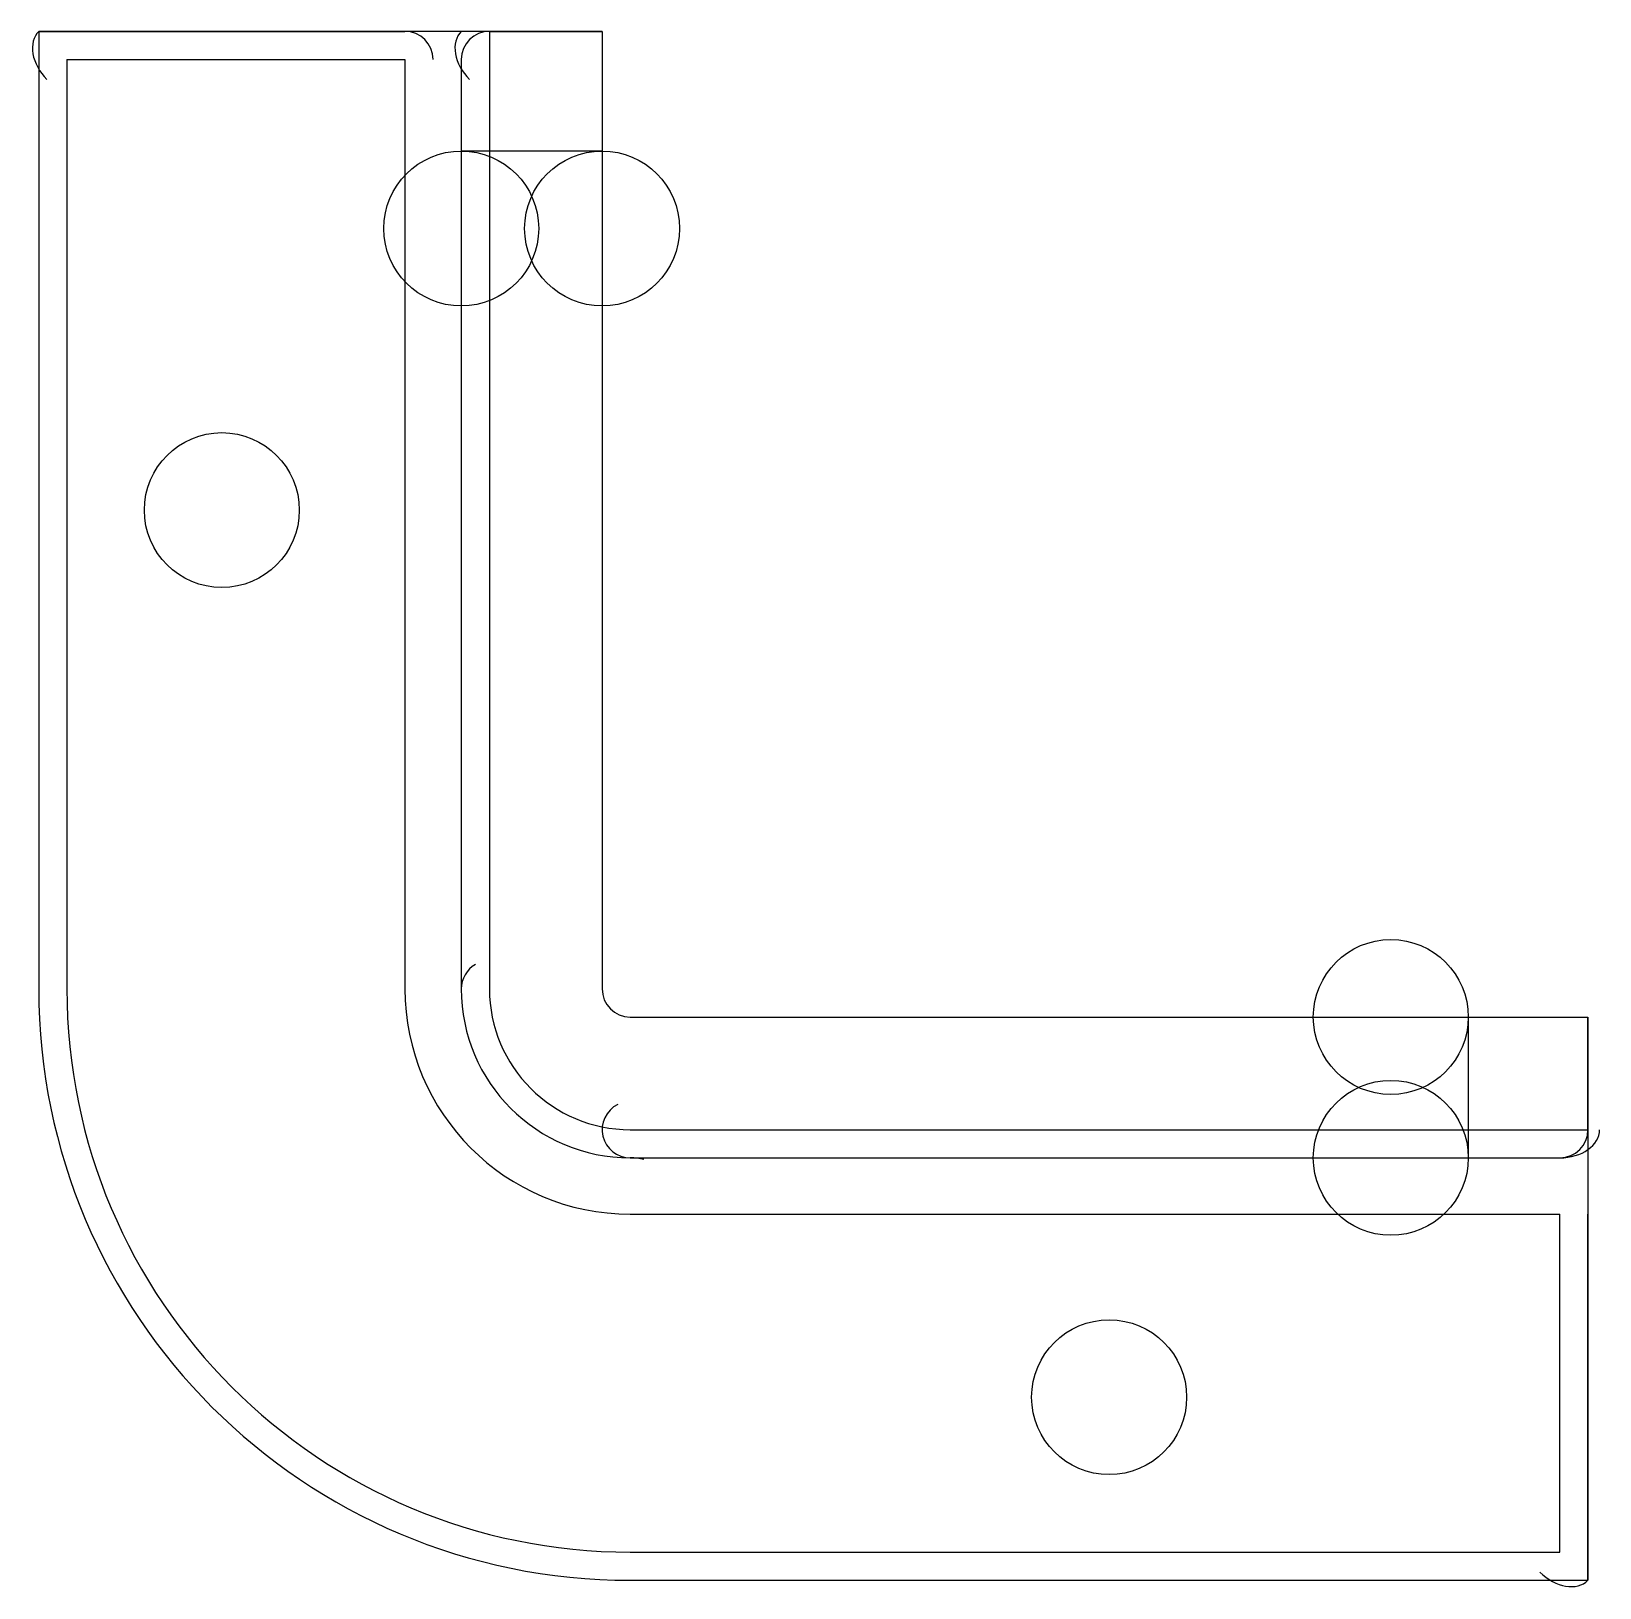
# Model space of a CAD drawing. Header units: millimetres. Extents: x -20.3 to 35.4, y -20.3 to 35.
import ezdxf

# ---------------------------------------------------------------- set-up
doc = ezdxf.new("R2010")
doc.units = ezdxf.units.MM
doc.layers.add('Body', color=7, linetype='CONTINUOUS')

msp = doc.modelspace()

# ---------------------------------------------------------------- linework, layer by layer
at = {"layer": 'Body'}
for p, q in [((-20, 35), (-20, 35, 4)), ((-20, 35, 4), (-7, 35, 4)), ((0, 35), (-20, 35)), ((-20, 35), (-20, 35, 4)), ((-20, 35, 4), (-20, 1, 4)), ((-20, 35), (-20, 1)), ((-20, 35, 4), (-7, 35, 4)), ((0, 35), (-20, 35)), ((-20, 35), (-20, 1)), ((-20, 35, 4), (-20, 1, 4)), ((-4, 35, 7), (-4, 35, 62)), ((-4, 35, 62), (0, 35, 62)), ((-4, 35, 7), (-4, 35, 62)), ((-4, 35, 62), (-4, 1, 62)), ((-4, 35, 62), (0, 35, 62)), ((-4, 35, 62), (-4, 1, 62)), ((0, 35, 62), (0, 35)), ((0, 35), (0, 1)), ((0, 35, 62), (0, 1, 62)), ((0, 35, 62), (0, 35)), ((0, 35), (0, 1)), ((0, 35, 62), (0, 1, 62)), ((-19, 34, 5), (-7, 34, 5)), ((-19, 34, 5), (-19, 1, 5)), ((-19, 34, 5), (-7, 34, 5)), ((-19, 34, 5), (-19, 1, 5)), ((-7, 34, 5), (-7, 1, 5)), ((-7, 34, 5), (-7, 1, 5)), ((-5, 34, 7), (-5, 34, 61)), ((-5, 34, 7), (-5, 1, 7)), ((-5, 34, 7), (-5, 1, 7)), ((-5, 34, 7), (-5, 34, 61)), ((-5, 34, 61), (-5, 1, 61)), ((-5, 34, 61), (-5, 1, 61)), ((0, 30.75, 35), (-5, 30.75, 35)), ((0, 30.75, 35), (-5, 30.75, 35)), ((0, 30.75, 25), (-5, 30.75, 25)), ((0, 30.75, 25), (-5, 30.75, 25)), ((0, 30.75, 15), (-5, 30.75, 15)), ((0, 30.75, 15), (-5, 30.75, 15)), ((0, 30.75, 55), (-5, 30.75, 55)), ((0, 30.75, 55), (-5, 30.75, 55)), ((0, 30.75, 45), (-5, 30.75, 45)), ((0, 30.75, 45), (-5, 30.75, 45)), ((-10.75, 18), (-10.75, 18, 5)), ((-10.75, 18), (-10.75, 18, 5)), ((-20, 1), (-20, 1, 4)), ((-20, 1), (-20, 1, 4)), ((-5, 1, 7), (-5, 1, 61)), ((-5, 1, 7), (-5, 1, 61)), ((0, 1, 62), (0, 1)), ((0, 1, 62), (0, 1)), ((1, 0), (35, 0)), ((1, 0, 62), (35, 0, 62)), ((1, 0, 62), (1, 0)), ((1, 0, 62), (35, 0, 62)), ((1, 0, 62), (1, 0)), ((1, 0), (35, 0)), ((30.75, 0, 35), (30.75, -5, 35)), ((30.75, 0, 35), (30.75, -5, 35)), ((30.75, 0, 25), (30.75, -5, 25)), ((30.75, 0, 25), (30.75, -5, 25)), ((30.75, 0, 15), (30.75, -5, 15)), ((30.75, 0, 15), (30.75, -5, 15)), ((30.75, 0, 55), (30.75, -5, 55)), ((30.75, 0, 55), (30.75, -5, 55)), ((30.75, 0, 45), (30.75, -5, 45)), ((30.75, 0, 45), (30.75, -5, 45)), ((35, 0), (35, -20)), ((35, -4, 62), (35, 0, 62)), ((35, 0, 62), (35, 0)), ((35, 0), (35, -20)), ((35, 0, 62), (35, 0)), ((35, -4, 62), (35, 0, 62)), ((1, -4, 62), (35, -4, 62)), ((1, -4, 62), (35, -4, 62)), ((35, -4, 7), (35, -4, 62)), ((35, -4, 7), (35, -4, 62)), ((1, -5, 61), (34, -5, 61)), ((1, -5, 7), (34, -5, 7)), ((1, -5, 7), (1, -5, 61)), ((1, -5, 7), (34, -5, 7)), ((1, -5, 7), (1, -5, 61)), ((1, -5, 61), (34, -5, 61)), ((34, -5, 7), (34, -5, 61)), ((34, -5, 7), (34, -5, 61)), ((1, -7, 5), (34, -7, 5)), ((1, -7, 5), (34, -7, 5)), ((34, -19, 5), (34, -7, 5)), ((34, -19, 5), (34, -7, 5)), ((35, -20, 4), (35, -7, 4)), ((35, -20, 4), (35, -7, 4)), ((20.75, -13.5), (20.75, -13.5, 5)), ((20.75, -13.5), (20.75, -13.5, 5)), ((1, -19, 5), (34, -19, 5)), ((1, -19, 5), (34, -19, 5)), ((1, -20), (35, -20)), ((1, -20), (1, -20, 4)), ((1, -20), (1, -20, 4)), ((1, -20, 4), (35, -20, 4)), ((1, -20), (35, -20)), ((1, -20, 4), (35, -20, 4)), ((35, -20), (35, -20, 4)), ((35, -20), (35, -20, 4))]:
    msp.add_line(p, q, dxfattribs=at)
for centre in [(-5, 28, 35), (-5, 28, 25), (-5, 28, 15), (-5, 28, 55), (-5, 28, 45), (-5, 28, 15), (-5, 28, 25), (-5, 28, 35), (-5, 28, 45), (-5, 28, 55), (0, 28, 35), (0, 28, 25), (0, 28, 15), (0, 28, 55), (0, 28, 45), (0, 28, 35), (0, 28, 25), (0, 28, 15), (0, 28, 55), (0, 28, 45), (-13.5, 18), (-13.5, 18, 5), (-13.5, 18), (-13.5, 18, 5), (28, 0, 35), (28, 0, 25), (28, 0, 15), (28, 0, 55), (28, 0, 45), (28, 0, 35), (28, 0, 25), (28, 0, 15), (28, 0, 55), (28, 0, 45), (28, -5, 35), (28, -5, 25), (28, -5, 15), (28, -5, 55), (28, -5, 45), (28, -5, 15), (28, -5, 25), (28, -5, 35), (28, -5, 45), (28, -5, 55), (18, -13.5), (18, -13.5, 5), (18, -13.5), (18, -13.5, 5)]:
    msp.add_circle(centre, 2.75, dxfattribs=at)
for centre, radius, start, end in [((-7, 35, 7), 0, 180, 0), ((-7, 34, 4), 1, 0, 90), ((-7, 34, 4), 1, 0, 90), ((-7, 35, 7), 0, 180, 0), ((-4, 34, 7), 1, 90, 180), ((-4, 34, 7), 1, 90, 180), ((-7, 34, 7), 0, 0, 180), ((-7, 34, 7), 0, 0, 180), ((-4, 1, 61), 1, 119.7449, 180), ((-4, 1, 61), 1, 119.7449, 180), ((1, 1), 21, 180, -90), ((1, 1, 4), 21, 180, -90), ((1, 1), 21, 180, -90), ((1, 1, 4), 21, 180, -90), ((-19, 1, 4), 0, 90, 180), ((1, 1, 5), 20, 180, -90), ((-19, 1, 4), 0, 90, 180), ((1, 1, 5), 20, 180, -90), ((1, 1, 5), 8, 180, -90), ((-7, 1, 7), 0, 0, 0), ((1, 1, 5), 8, 180, -90), ((-7, 1, 7), 0, 0, 0), ((1, 1, 61), 6, 180, -90), ((1, 1, 7), 6, 180, -90), ((1, 1, 61), 6, 180, -90), ((1, 1, 7), 6, 180, -90), ((1, 1, 62), 5, 180, -90), ((1, 1, 62), 5, 180, -90), ((1, 1), 1, 180, -90), ((1, 1, 62), 1, 180, -90), ((1, 1, 62), 1, 180, -90), ((1, 1), 1, 180, -90), ((1, -4, 61), 1, 116.5651, -90), ((1, -4, 61), 1, 116.5651, -90), ((34, -4, 7), 1, -90, 0), ((34, -4, 7), 1, -90, 0), ((1, -7, 7), 2, 75.9638, 90), ((1, -7, 7), 2, 75.9638, 90), ((34, -7, 7), 0, 90, -90), ((34, -7, 4), 0, 0, 90), ((34, -7, 4), 0, 0, 90), ((34, -7, 7), 0, 90, -90), ((35, -7, 7), 0, 90, -83.6598), ((35, -7, 7), 0, 90, -83.6598), ((1, -19, 4), 0, 180, -90), ((1, -19, 4), 0, 180, -90)]:
    msp.add_arc(centre, radius, start, end, dxfattribs=at)
for centre, major_axis, start_param, end_param in [((-19, 34, 4), (1, -1), -3.141593, -1.570796), ((-19, 34, 4), (1, -1), -3.141593, -1.570796), ((-4, 34, 61), (1, -1), -3.141593, -1.570796), ((-4, 34, 61), (1, -1), -3.141593, -1.570796), ((34, -4, 61), (1.414, 0), 4.712389, 0), ((34, -4, 61), (1.414, 0), 4.712389, 0), ((34, -19, 4), (1, -1), 4.712389, 6.283185), ((34, -19, 4), (1, -1), 4.712389, 6.283185)]:
    msp.add_ellipse(centre, major_axis=major_axis, ratio=0.707107, start_param=start_param, end_param=end_param, dxfattribs=at)

doc.saveas('drawing.dxf')
